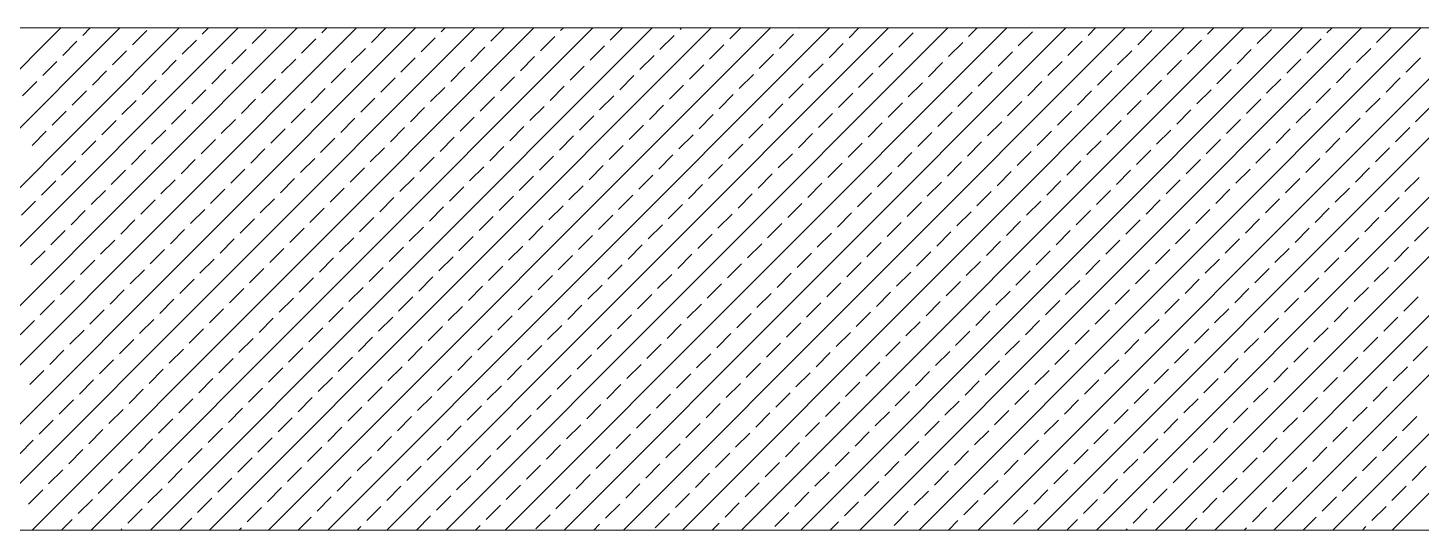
# Model space of a CAD drawing. Header units: millimetres. Extents: x -16104 to 67872, y -88009 to 12107.
# Drawn here: x 1144.67 to 1165.49, y 10338.74 to 10346.24 of the extents above; entities that cross this region are included whole.
import ezdxf

# ---------------------------------------------------------------- set-up
doc = ezdxf.new("R2010")
doc.units = ezdxf.units.MM
doc.layers.get('0').update_dxf_attribs({"color": 241})
doc.layers.add('TARAMA', color=8, linetype='Continuous', lineweight=15)

# ---------------------------------------------------------------- blocks, each defined once
blk = doc.blocks.new('UYH')
at = {"layer": 'TARAMA'}
for p, q in [((63512.397, 3034.969), (64576.897, 3034.969)), ((63702.871, 3004.969), (63732.871, 3034.969)), ((63706.407, 3004.969), (63736.407, 3034.969)), ((63709.942, 3004.969), (63739.942, 3034.969)), ((63713.478, 3004.969), (63743.478, 3034.969)), ((63717.013, 3004.969), (63747.013, 3034.969)), ((63720.549, 3004.969), (63750.549, 3034.969)), ((63724.084, 3004.969), (63754.084, 3034.969)), ((63727.62, 3004.969), (63757.62, 3034.969)), ((63731.155, 3004.969), (63761.155, 3034.969)), ((63734.192, 3034.524), (63734.636, 3034.969)), ((63734.691, 3004.969), (63764.691, 3034.969)), ((63738.227, 3004.969), (63768.227, 3034.969)), ((63741.334, 3034.595), (63741.707, 3034.969)), ((63741.762, 3004.969), (63771.762, 3034.969)), ((63745.298, 3004.969), (63775.298, 3034.969)), ((63748.475, 3034.666), (63748.778, 3034.969)), ((63748.833, 3004.969), (63778.833, 3034.969)), ((63752.369, 3004.969), (63782.369, 3034.969)), ((63755.617, 3034.737), (63755.849, 3034.969)), ((63755.904, 3004.969), (63785.904, 3034.969)), ((63758.587, 3034.171), (63759.385, 3034.969)), ((63759.44, 3004.969), (63789.44, 3034.969)), ((63762.759, 3034.807), (63762.92, 3034.969)), ((63762.975, 3004.969), (63792.975, 3034.969)), ((63765.729, 3034.242), (63766.456, 3034.969)), ((63766.511, 3004.969), (63796.511, 3034.969)), ((63769.901, 3034.878), (63769.992, 3034.969)), ((63770.046, 3004.969), (63800.046, 3034.969)), ((63772.871, 3034.312), (63773.527, 3034.969)), ((63773.582, 3004.969), (63803.582, 3034.969)), ((63777.043, 3034.949), (63777.063, 3034.969)), ((63777.117, 3004.969), (63807.117, 3034.969)), ((63780.012, 3034.383), (63780.598, 3034.969)), ((63780.653, 3004.969), (63810.653, 3034.969)), ((63784.188, 3004.969), (63814.188, 3034.969)), ((63787.154, 3034.454), (63787.669, 3034.969)), ((63787.724, 3004.969), (63817.724, 3034.969)), ((63791.26, 3004.969), (63821.26, 3034.969)), ((63794.296, 3034.524), (63794.74, 3034.969)), ((63794.795, 3004.969), (63824.795, 3034.969)), ((63798.331, 3004.969), (63828.331, 3034.969)), ((63801.438, 3034.595), (63801.811, 3034.969)), ((63801.866, 3004.969), (63831.866, 3034.969)), ((63805.402, 3004.969), (63835.402, 3034.969)), ((63808.58, 3034.666), (63808.882, 3034.969)), ((63808.937, 3004.969), (63838.937, 3034.969)), ((63812.473, 3004.969), (63842.473, 3034.969)), ((63732.99, 3033.322), (63733.838, 3034.171)), ((63737.162, 3033.959), (63738.01, 3034.807)), ((63740.132, 3033.393), (63740.98, 3034.242)), ((63744.304, 3034.03), (63745.152, 3034.878)), ((63747.273, 3033.464), (63748.122, 3034.312)), ((63751.445, 3034.1), (63752.294, 3034.949)), ((63754.415, 3033.535), (63755.264, 3034.383)), ((63761.557, 3033.605), (63762.405, 3034.454)), ((63768.699, 3033.676), (63769.547, 3034.524)), ((63775.84, 3033.747), (63776.689, 3034.595)), ((63782.982, 3033.817), (63783.831, 3034.666)), ((63790.124, 3033.888), (63790.973, 3034.737)), ((63793.094, 3033.322), (63793.942, 3034.171)), ((63797.266, 3033.959), (63798.114, 3034.807)), ((63800.236, 3033.393), (63801.084, 3034.242)), ((63804.408, 3034.03), (63805.256, 3034.878)), ((63807.377, 3033.464), (63808.226, 3034.312)), ((63811.549, 3034.1), (63812.398, 3034.949)), ((63735.96, 3032.757), (63736.808, 3033.605)), ((63743.101, 3032.827), (63743.95, 3033.676)), ((63750.243, 3032.898), (63751.092, 3033.747)), ((63757.385, 3032.969), (63758.234, 3033.817)), ((63764.527, 3033.04), (63765.375, 3033.888)), ((63767.497, 3032.474), (63768.345, 3033.322)), ((63771.669, 3033.11), (63772.517, 3033.959)), ((63774.638, 3032.545), (63775.487, 3033.393)), ((63778.81, 3033.181), (63779.659, 3034.03)), ((63781.78, 3032.615), (63782.629, 3033.464)), ((63785.952, 3033.252), (63786.801, 3034.1)), ((63788.922, 3032.686), (63789.771, 3033.535)), ((63796.064, 3032.757), (63796.912, 3033.605)), ((63803.206, 3032.827), (63804.054, 3033.676)), ((63810.347, 3032.898), (63811.196, 3033.747)), ((63731.788, 3032.12), (63732.636, 3032.969)), ((63738.93, 3032.191), (63739.778, 3033.04)), ((63741.899, 3031.625), (63742.748, 3032.474)), ((63746.071, 3032.262), (63746.92, 3033.11)), ((63749.041, 3031.696), (63749.89, 3032.545)), ((63753.213, 3032.332), (63754.062, 3033.181)), ((63756.183, 3031.767), (63757.031, 3032.615)), ((63760.355, 3032.403), (63761.203, 3033.252)), ((63763.325, 3031.837), (63764.173, 3032.686)), ((63770.466, 3031.908), (63771.315, 3032.757)), ((63777.608, 3031.979), (63778.457, 3032.827)), ((63784.75, 3032.05), (63785.599, 3032.898)), ((63791.892, 3032.12), (63792.74, 3032.969)), ((63799.034, 3032.191), (63799.882, 3033.04)), ((63802.003, 3031.625), (63802.852, 3032.474)), ((63806.175, 3032.262), (63807.024, 3033.11)), ((63809.145, 3031.696), (63809.994, 3032.545)), ((63813.317, 3032.332), (63814.166, 3033.181)), ((63730.586, 3030.918), (63731.434, 3031.767)), ((63734.758, 3031.555), (63735.606, 3032.403)), ((63737.727, 3030.989), (63738.576, 3031.837)), ((63744.869, 3031.06), (63745.718, 3031.908)), ((63752.011, 3031.13), (63752.86, 3031.979)), ((63759.153, 3031.201), (63760.001, 3032.05)), ((63766.295, 3031.272), (63767.143, 3032.12)), ((63773.436, 3031.343), (63774.285, 3032.191)), ((63776.406, 3030.777), (63777.255, 3031.625)), ((63780.578, 3031.413), (63781.427, 3032.262)), ((63783.548, 3030.848), (63784.396, 3031.696)), ((63787.72, 3031.484), (63788.568, 3032.332)), ((63790.69, 3030.918), (63791.538, 3031.767)), ((63794.862, 3031.555), (63795.71, 3032.403)), ((63797.832, 3030.989), (63798.68, 3031.837)), ((63804.973, 3031.06), (63805.822, 3031.908)), ((63812.115, 3031.13), (63812.964, 3031.979)), ((63733.556, 3030.353), (63734.404, 3031.201)), ((63740.697, 3030.423), (63741.546, 3031.272)), ((63747.839, 3030.494), (63748.688, 3031.343)), ((63754.981, 3030.565), (63755.829, 3031.413)), ((63757.951, 3029.999), (63758.799, 3030.848)), ((63762.123, 3030.635), (63762.971, 3031.484)), ((63765.092, 3030.07), (63765.941, 3030.918)), ((63769.264, 3030.706), (63770.113, 3031.555)), ((63772.234, 3030.14), (63773.083, 3030.989)), ((63779.376, 3030.211), (63780.225, 3031.06)), ((63786.518, 3030.282), (63787.366, 3031.13)), ((63793.66, 3030.353), (63794.508, 3031.201)), ((63800.801, 3030.423), (63801.65, 3031.272)), ((63807.943, 3030.494), (63808.792, 3031.343)), ((63732.353, 3029.15), (63733.202, 3029.999)), ((63736.525, 3029.787), (63737.374, 3030.635)), ((63739.495, 3029.221), (63740.344, 3030.07)), ((63743.667, 3029.858), (63744.516, 3030.706)), ((63746.637, 3029.292), (63747.486, 3030.14)), ((63750.809, 3029.928), (63751.657, 3030.777)), ((63753.779, 3029.363), (63754.627, 3030.211)), ((63760.921, 3029.433), (63761.769, 3030.282)), ((63768.062, 3029.504), (63768.911, 3030.353)), ((63775.204, 3029.575), (63776.053, 3030.423)), ((63782.346, 3029.645), (63783.194, 3030.494)), ((63789.488, 3029.716), (63790.336, 3030.565)), ((63792.458, 3029.15), (63793.306, 3029.999)), ((63796.629, 3029.787), (63797.478, 3030.635)), ((63799.599, 3029.221), (63800.448, 3030.07)), ((63803.771, 3029.858), (63804.62, 3030.706)), ((63806.741, 3029.292), (63807.59, 3030.14)), ((63810.913, 3029.928), (63811.762, 3030.777)), ((63813.883, 3029.363), (63814.731, 3030.211)), ((63735.323, 3028.585), (63736.172, 3029.433)), ((63742.465, 3028.655), (63743.314, 3029.504)), ((63749.607, 3028.726), (63750.455, 3029.575)), ((63756.749, 3028.797), (63757.597, 3029.645)), ((63763.89, 3028.868), (63764.739, 3029.716)), ((63766.86, 3028.302), (63767.709, 3029.15)), ((63771.032, 3028.938), (63771.881, 3029.787)), ((63774.002, 3028.373), (63774.851, 3029.221)), ((63778.174, 3029.009), (63779.022, 3029.858)), ((63781.144, 3028.443), (63781.992, 3029.292)), ((63785.316, 3029.08), (63786.164, 3029.928)), ((63788.286, 3028.514), (63789.134, 3029.363)), ((63795.427, 3028.585), (63796.276, 3029.433)), ((63802.569, 3028.655), (63803.418, 3029.504)), ((63809.711, 3028.726), (63810.559, 3029.575)), ((63731.151, 3027.948), (63732, 3028.797)), ((63738.293, 3028.019), (63739.142, 3028.868)), ((63741.263, 3027.453), (63742.112, 3028.302)), ((63745.435, 3028.09), (63746.283, 3028.938)), ((63748.405, 3027.524), (63749.253, 3028.373)), ((63752.577, 3028.161), (63753.425, 3029.009)), ((63755.547, 3027.595), (63756.395, 3028.443)), ((63759.718, 3028.231), (63760.567, 3029.08)), ((63762.688, 3027.666), (63763.537, 3028.514)), ((63769.83, 3027.736), (63770.679, 3028.585)), ((63776.972, 3027.807), (63777.82, 3028.655)), ((63784.114, 3027.878), (63784.962, 3028.726)), ((63791.255, 3027.948), (63792.104, 3028.797)), ((63798.397, 3028.019), (63799.246, 3028.868)), ((63801.367, 3027.453), (63802.216, 3028.302)), ((63805.539, 3028.09), (63806.388, 3028.938)), ((63808.509, 3027.524), (63809.357, 3028.373)), ((63812.681, 3028.161), (63813.529, 3029.009)), ((63734.121, 3027.383), (63734.97, 3028.231)), ((63737.091, 3026.817), (63737.94, 3027.666)), ((63744.233, 3026.888), (63745.081, 3027.736)), ((63751.375, 3026.958), (63752.223, 3027.807)), ((63758.516, 3027.029), (63759.365, 3027.878)), ((63765.658, 3027.1), (63766.507, 3027.948)), ((63772.8, 3027.171), (63773.648, 3028.019)), ((63779.942, 3027.241), (63780.79, 3028.09)), ((63782.912, 3026.676), (63783.76, 3027.524)), ((63787.083, 3027.312), (63787.932, 3028.161)), ((63790.053, 3026.746), (63790.902, 3027.595)), ((63794.225, 3027.383), (63795.074, 3028.231)), ((63797.195, 3026.817), (63798.044, 3027.666)), ((63804.337, 3026.888), (63805.185, 3027.736)), ((63811.479, 3026.958), (63812.327, 3027.807)), ((63732.919, 3026.181), (63733.768, 3027.029)), ((63740.061, 3026.251), (63740.909, 3027.1)), ((63747.203, 3026.322), (63748.051, 3027.171)), ((63754.344, 3026.393), (63755.193, 3027.241)), ((63757.314, 3025.827), (63758.163, 3026.676)), ((63761.486, 3026.463), (63762.335, 3027.312)), ((63764.456, 3025.898), (63765.305, 3026.746)), ((63768.628, 3026.534), (63769.477, 3027.383)), ((63771.598, 3025.968), (63772.446, 3026.817)), ((63775.77, 3026.605), (63776.618, 3027.453)), ((63778.74, 3026.039), (63779.588, 3026.888)), ((63785.881, 3026.11), (63786.73, 3026.958)), ((63793.023, 3026.181), (63793.872, 3027.029)), ((63800.165, 3026.251), (63801.014, 3027.1)), ((63807.307, 3026.322), (63808.155, 3027.171)), ((63731.717, 3024.979), (63732.566, 3025.827)), ((63735.889, 3025.615), (63736.737, 3026.463)), ((63738.859, 3025.049), (63739.707, 3025.898)), ((63743.031, 3025.686), (63743.879, 3026.534)), ((63746.001, 3025.12), (63746.849, 3025.968)), ((63750.173, 3025.756), (63751.021, 3026.605)), ((63753.142, 3025.191), (63753.991, 3026.039)), ((63760.284, 3025.261), (63761.133, 3026.11)), ((63767.426, 3025.332), (63768.274, 3026.181)), ((63774.568, 3025.403), (63775.416, 3026.251)), ((63781.709, 3025.474), (63782.558, 3026.322)), ((63788.851, 3025.544), (63789.7, 3026.393)), ((63791.821, 3024.979), (63792.67, 3025.827)), ((63795.993, 3025.615), (63796.842, 3026.463)), ((63798.963, 3025.049), (63799.811, 3025.898)), ((63803.135, 3025.686), (63803.983, 3026.534)), ((63806.105, 3025.12), (63806.953, 3025.968)), ((63810.277, 3025.756), (63811.125, 3026.605)), ((63813.246, 3025.191), (63814.095, 3026.039)), ((63734.687, 3024.413), (63735.535, 3025.261)), ((63741.829, 3024.484), (63742.677, 3025.332)), ((63748.97, 3024.554), (63749.819, 3025.403)), ((63756.112, 3024.625), (63756.961, 3025.474)), ((63763.254, 3024.696), (63764.103, 3025.544)), ((63766.224, 3024.13), (63767.072, 3024.979)), ((63770.396, 3024.766), (63771.244, 3025.615)), ((63773.366, 3024.201), (63774.214, 3025.049)), ((63777.538, 3024.837), (63778.386, 3025.686)), ((63780.507, 3024.271), (63781.356, 3025.12)), ((63784.679, 3024.908), (63785.528, 3025.756)), ((63787.649, 3024.342), (63788.498, 3025.191)), ((63794.791, 3024.413), (63795.639, 3025.261)), ((63801.933, 3024.484), (63802.781, 3025.332)), ((63809.075, 3024.554), (63809.923, 3025.403)), ((63730.515, 3023.776), (63731.363, 3024.625)), ((63737.657, 3023.847), (63738.505, 3024.696)), ((63740.627, 3023.281), (63741.475, 3024.13)), ((63744.799, 3023.918), (63745.647, 3024.766)), ((63747.768, 3023.352), (63748.617, 3024.201)), ((63751.94, 3023.989), (63752.789, 3024.837)), ((63754.91, 3023.423), (63755.759, 3024.271)), ((63759.082, 3024.059), (63759.931, 3024.908)), ((63762.052, 3023.494), (63762.9, 3024.342)), ((63769.194, 3023.564), (63770.042, 3024.413)), ((63776.335, 3023.635), (63777.184, 3024.484)), ((63783.477, 3023.706), (63784.326, 3024.554)), ((63790.619, 3023.776), (63791.468, 3024.625)), ((63797.761, 3023.847), (63798.609, 3024.696)), ((63800.731, 3023.281), (63801.579, 3024.13)), ((63804.903, 3023.918), (63805.751, 3024.766)), ((63807.872, 3023.352), (63808.721, 3024.201)), ((63812.044, 3023.989), (63812.893, 3024.837)), ((63733.485, 3023.211), (63734.333, 3024.059)), ((63736.455, 3022.645), (63737.303, 3023.494)), ((63743.596, 3022.716), (63744.445, 3023.564)), ((63750.738, 3022.787), (63751.587, 3023.635)), ((63757.88, 3022.857), (63758.729, 3023.706)), ((63765.022, 3022.928), (63765.87, 3023.776)), ((63772.164, 3022.999), (63773.012, 3023.847)), ((63779.305, 3023.069), (63780.154, 3023.918)), ((63782.275, 3022.504), (63783.124, 3023.352)), ((63786.447, 3023.14), (63787.296, 3023.989)), ((63789.417, 3022.574), (63790.265, 3023.423)), ((63793.589, 3023.211), (63794.437, 3024.059)), ((63796.559, 3022.645), (63797.407, 3023.494)), ((63803.701, 3022.716), (63804.549, 3023.564)), ((63810.842, 3022.787), (63811.691, 3023.635)), ((63732.283, 3022.009), (63733.131, 3022.857)), ((63739.424, 3022.079), (63740.273, 3022.928)), ((63746.566, 3022.15), (63747.415, 3022.999)), ((63753.708, 3022.221), (63754.557, 3023.069)), ((63756.678, 3021.655), (63757.526, 3022.504)), ((63760.85, 3022.292), (63761.698, 3023.14)), ((63763.82, 3021.726), (63764.668, 3022.574)), ((63767.992, 3022.362), (63768.84, 3023.211)), ((63770.961, 3021.797), (63771.81, 3022.645)), ((63775.133, 3022.433), (63775.982, 3023.281)), ((63778.103, 3021.867), (63778.952, 3022.716)), ((63785.245, 3021.938), (63786.094, 3022.787)), ((63792.387, 3022.009), (63793.235, 3022.857)), ((63799.529, 3022.079), (63800.377, 3022.928)), ((63806.67, 3022.15), (63807.519, 3022.999)), ((63813.812, 3022.221), (63814.661, 3023.069)), ((63731.081, 3020.807), (63731.929, 3021.655)), ((63735.253, 3021.443), (63736.101, 3022.292)), ((63738.222, 3020.877), (63739.071, 3021.726)), ((63742.394, 3021.514), (63743.243, 3022.362)), ((63745.364, 3020.948), (63746.213, 3021.797)), ((63749.536, 3021.584), (63750.385, 3022.433)), ((63752.506, 3021.019), (63753.355, 3021.867)), ((63759.648, 3021.089), (63760.496, 3021.938)), ((63766.79, 3021.16), (63767.638, 3022.009)), ((63773.931, 3021.231), (63774.78, 3022.079)), ((63781.073, 3021.302), (63781.922, 3022.15)), ((63788.215, 3021.372), (63789.063, 3022.221)), ((63791.185, 3020.807), (63792.033, 3021.655)), ((63795.357, 3021.443), (63796.205, 3022.292)), ((63798.326, 3020.877), (63799.175, 3021.726)), ((63802.498, 3021.514), (63803.347, 3022.362)), ((63805.468, 3020.948), (63806.317, 3021.797)), ((63809.64, 3021.584), (63810.489, 3022.433)), ((63812.61, 3021.019), (63813.459, 3021.867)), ((63734.05, 3020.241), (63734.899, 3021.089)), ((63741.192, 3020.312), (63742.041, 3021.16)), ((63748.334, 3020.382), (63749.183, 3021.231)), ((63755.476, 3020.453), (63756.324, 3021.302)), ((63762.618, 3020.524), (63763.466, 3021.372)), ((63765.587, 3019.958), (63766.436, 3020.807)), ((63769.759, 3020.594), (63770.608, 3021.443)), ((63772.729, 3020.029), (63773.578, 3020.877)), ((63776.901, 3020.665), (63777.75, 3021.514)), ((63779.871, 3020.1), (63780.72, 3020.948)), ((63784.043, 3020.736), (63784.891, 3021.584)), ((63787.013, 3020.17), (63787.861, 3021.019)), ((63794.155, 3020.241), (63795.003, 3021.089)), ((63801.296, 3020.312), (63802.145, 3021.16)), ((63808.438, 3020.382), (63809.287, 3021.231)), ((63737.02, 3019.675), (63737.869, 3020.524)), ((63744.162, 3019.746), (63745.011, 3020.594)), ((63747.132, 3019.18), (63747.98, 3020.029)), ((63751.304, 3019.817), (63752.152, 3020.665)), ((63754.274, 3019.251), (63755.122, 3020.1)), ((63758.446, 3019.887), (63759.294, 3020.736)), ((63761.416, 3019.322), (63762.264, 3020.17)), ((63768.557, 3019.392), (63769.406, 3020.241)), ((63775.699, 3019.463), (63776.548, 3020.312)), ((63782.841, 3019.534), (63783.689, 3020.382)), ((63789.983, 3019.605), (63790.831, 3020.453)), ((63797.124, 3019.675), (63797.973, 3020.524)), ((63804.266, 3019.746), (63805.115, 3020.594)), ((63807.236, 3019.18), (63808.085, 3020.029)), ((63811.408, 3019.817), (63812.256, 3020.665)), ((63732.848, 3019.039), (63733.697, 3019.887)), ((63735.818, 3018.473), (63736.667, 3019.322)), ((63739.99, 3019.11), (63740.839, 3019.958)), ((63742.96, 3018.544), (63743.809, 3019.392)), ((63750.102, 3018.615), (63750.95, 3019.463)), ((63757.244, 3018.685), (63758.092, 3019.534)), ((63764.385, 3018.756), (63765.234, 3019.605)), ((63771.527, 3018.827), (63772.376, 3019.675)), ((63778.669, 3018.897), (63779.517, 3019.746)), ((63781.639, 3018.332), (63782.487, 3019.18)), ((63785.811, 3018.968), (63786.659, 3019.817)), ((63788.781, 3018.402), (63789.629, 3019.251)), ((63792.952, 3019.039), (63793.801, 3019.887)), ((63795.922, 3018.473), (63796.771, 3019.322)), ((63800.094, 3019.11), (63800.943, 3019.958)), ((63803.064, 3018.544), (63803.913, 3019.392)), ((63810.206, 3018.615), (63811.054, 3019.463)), ((63731.646, 3017.837), (63732.495, 3018.685)), ((63738.788, 3017.907), (63739.637, 3018.756)), ((63745.93, 3017.978), (63746.778, 3018.827)), ((63753.072, 3018.049), (63753.92, 3018.897)), ((63756.042, 3017.483), (63756.89, 3018.332)), ((63760.213, 3018.12), (63761.062, 3018.968)), ((63763.183, 3017.554), (63764.032, 3018.402)), ((63767.355, 3018.19), (63768.204, 3019.039)), ((63770.325, 3017.625), (63771.174, 3018.473)), ((63774.497, 3018.261), (63775.346, 3019.11)), ((63777.467, 3017.695), (63778.315, 3018.544)), ((63784.609, 3017.766), (63785.457, 3018.615)), ((63791.75, 3017.837), (63792.599, 3018.685)), ((63798.892, 3017.907), (63799.741, 3018.756)), ((63806.034, 3017.978), (63806.882, 3018.827)), ((63813.176, 3018.049), (63814.024, 3018.897)), ((63730.444, 3016.635), (63731.293, 3017.483)), ((63734.616, 3017.271), (63735.465, 3018.12)), ((63737.586, 3016.705), (63738.435, 3017.554)), ((63741.758, 3017.342), (63742.606, 3018.19)), ((63744.728, 3016.776), (63745.576, 3017.625)), ((63748.9, 3017.412), (63749.748, 3018.261)), ((63751.87, 3016.847), (63752.718, 3017.695)), ((63759.011, 3016.918), (63759.86, 3017.766)), ((63766.153, 3016.988), (63767.002, 3017.837)), ((63773.295, 3017.059), (63774.143, 3017.907)), ((63780.437, 3017.13), (63781.285, 3017.978)), ((63787.578, 3017.2), (63788.427, 3018.049)), ((63790.548, 3016.635), (63791.397, 3017.483)), ((63794.72, 3017.271), (63795.569, 3018.12)), ((63797.69, 3016.705), (63798.539, 3017.554)), ((63801.862, 3017.342), (63802.711, 3018.19)), ((63804.832, 3016.776), (63805.68, 3017.625)), ((63809.004, 3017.412), (63809.852, 3018.261)), ((63811.974, 3016.847), (63812.822, 3017.695)), ((63733.414, 3016.069), (63734.263, 3016.918)), ((63740.556, 3016.14), (63741.404, 3016.988)), ((63747.698, 3016.21), (63748.546, 3017.059)), ((63754.839, 3016.281), (63755.688, 3017.13)), ((63761.981, 3016.352), (63762.83, 3017.2)), ((63764.951, 3015.786), (63765.8, 3016.635)), ((63769.123, 3016.423), (63769.972, 3017.271)), ((63772.093, 3015.857), (63772.941, 3016.705)), ((63776.265, 3016.493), (63777.113, 3017.342)), ((63779.235, 3015.928), (63780.083, 3016.776)), ((63783.407, 3016.564), (63784.255, 3017.412)), ((63786.376, 3015.998), (63787.225, 3016.847)), ((63793.518, 3016.069), (63794.367, 3016.918)), ((63800.66, 3016.14), (63801.508, 3016.988)), ((63807.802, 3016.21), (63808.65, 3017.059)), ((63736.384, 3015.503), (63737.232, 3016.352)), ((63743.526, 3015.574), (63744.374, 3016.423)), ((63746.496, 3015.008), (63747.344, 3015.857)), ((63750.667, 3015.645), (63751.516, 3016.493)), ((63753.637, 3015.079), (63754.486, 3015.928)), ((63757.809, 3015.715), (63758.658, 3016.564)), ((63760.779, 3015.15), (63761.628, 3015.998)), ((63767.921, 3015.22), (63768.769, 3016.069)), ((63775.063, 3015.291), (63775.911, 3016.14)), ((63782.204, 3015.362), (63783.053, 3016.21)), ((63789.346, 3015.433), (63790.195, 3016.281)), ((63796.488, 3015.503), (63797.337, 3016.352)), ((63803.63, 3015.574), (63804.478, 3016.423)), ((63806.6, 3015.008), (63807.448, 3015.857)), ((63810.772, 3015.645), (63811.62, 3016.493)), ((63813.741, 3015.079), (63814.59, 3015.928)), ((63732.212, 3014.867), (63733.061, 3015.715)), ((63735.182, 3014.301), (63736.03, 3015.15)), ((63739.354, 3014.938), (63740.202, 3015.786)), ((63742.324, 3014.372), (63743.172, 3015.22)), ((63749.465, 3014.443), (63750.314, 3015.291)), ((63756.607, 3014.513), (63757.456, 3015.362)), ((63763.749, 3014.584), (63764.598, 3015.433)), ((63770.891, 3014.655), (63771.739, 3015.503)), ((63778.033, 3014.725), (63778.881, 3015.574)), ((63781.002, 3014.16), (63781.851, 3015.008)), ((63785.174, 3014.796), (63786.023, 3015.645)), ((63788.144, 3014.231), (63788.993, 3015.079)), ((63792.316, 3014.867), (63793.165, 3015.715)), ((63795.286, 3014.301), (63796.134, 3015.15)), ((63799.458, 3014.938), (63800.306, 3015.786)), ((63802.428, 3014.372), (63803.276, 3015.22)), ((63809.569, 3014.443), (63810.418, 3015.291)), ((63731.01, 3013.665), (63731.858, 3014.513)), ((63738.152, 3013.736), (63739, 3014.584)), ((63745.293, 3013.806), (63746.142, 3014.655)), ((63752.435, 3013.877), (63753.284, 3014.725)), ((63755.405, 3013.311), (63756.254, 3014.16)), ((63759.577, 3013.948), (63760.426, 3014.796)), ((63762.547, 3013.382), (63763.395, 3014.231)), ((63766.719, 3014.018), (63767.567, 3014.867)), ((63769.689, 3013.453), (63770.537, 3014.301)), ((63773.861, 3014.089), (63774.709, 3014.938)), ((63776.83, 3013.523), (63777.679, 3014.372)), ((63783.972, 3013.594), (63784.821, 3014.443)), ((63791.114, 3013.665), (63791.963, 3014.513)), ((63798.256, 3013.736), (63799.104, 3014.584)), ((63805.398, 3013.806), (63806.246, 3014.655)), ((63812.539, 3013.877), (63813.388, 3014.725)), ((63733.98, 3013.099), (63734.828, 3013.948)), ((63736.95, 3012.533), (63737.798, 3013.382)), ((63741.122, 3013.17), (63741.97, 3014.018)), ((63744.091, 3012.604), (63744.94, 3013.453)), ((63748.263, 3013.241), (63749.112, 3014.089)), ((63751.233, 3012.675), (63752.082, 3013.523)), ((63758.375, 3012.746), (63759.223, 3013.594)), ((63765.517, 3012.816), (63766.365, 3013.665)), ((63772.659, 3012.887), (63773.507, 3013.736)), ((63779.8, 3012.958), (63780.649, 3013.806)), ((63786.942, 3013.028), (63787.791, 3013.877)), ((63789.912, 3012.463), (63790.76, 3013.311)), ((63794.084, 3013.099), (63794.932, 3013.948)), ((63797.054, 3012.533), (63797.902, 3013.382)), ((63801.226, 3013.17), (63802.074, 3014.018)), ((63804.195, 3012.604), (63805.044, 3013.453)), ((63808.367, 3013.241), (63809.216, 3014.089)), ((63811.337, 3012.675), (63812.186, 3013.523)), ((63732.778, 3011.897), (63733.626, 3012.746)), ((63739.919, 3011.968), (63740.768, 3012.816)), ((63747.061, 3012.038), (63747.91, 3012.887)), ((63754.203, 3012.109), (63755.052, 3012.958)), ((63761.345, 3012.18), (63762.193, 3013.028)), ((63768.487, 3012.251), (63769.335, 3013.099)), ((63771.456, 3011.685), (63772.305, 3012.533)), ((63775.628, 3012.321), (63776.477, 3013.17)), ((63778.598, 3011.756), (63779.447, 3012.604)), ((63782.77, 3012.392), (63783.619, 3013.241)), ((63785.74, 3011.826), (63786.589, 3012.675)), ((63792.882, 3011.897), (63793.73, 3012.746)), ((63800.024, 3011.968), (63800.872, 3012.816)), ((63807.165, 3012.038), (63808.014, 3012.887)), ((63735.748, 3011.331), (63736.596, 3012.18)), ((63742.889, 3011.402), (63743.738, 3012.251)), ((63745.859, 3010.836), (63746.708, 3011.685)), ((63750.031, 3011.473), (63750.88, 3012.321)), ((63753.001, 3010.907), (63753.849, 3011.756)), ((63757.173, 3011.544), (63758.021, 3012.392)), ((63760.143, 3010.978), (63760.991, 3011.826)), ((63764.315, 3011.614), (63765.163, 3012.463)), ((63767.285, 3011.049), (63768.133, 3011.897)), ((63774.426, 3011.119), (63775.275, 3011.968)), ((63781.568, 3011.19), (63782.417, 3012.038)), ((63788.71, 3011.261), (63789.558, 3012.109)), ((63795.852, 3011.331), (63796.7, 3012.18)), ((63802.993, 3011.402), (63803.842, 3012.251)), ((63805.963, 3010.836), (63806.812, 3011.685)), ((63810.135, 3011.473), (63810.984, 3012.321)), ((63813.105, 3010.907), (63813.954, 3011.756)), ((63731.576, 3010.695), (63732.424, 3011.544)), ((63734.545, 3010.129), (63735.394, 3010.978)), ((63738.717, 3010.766), (63739.566, 3011.614)), ((63741.687, 3010.2), (63742.536, 3011.049)), ((63748.829, 3010.271), (63749.678, 3011.119)), ((63755.971, 3010.341), (63756.819, 3011.19)), ((63763.113, 3010.412), (63763.961, 3011.261)), ((63770.254, 3010.483), (63771.103, 3011.331)), ((63777.396, 3010.554), (63778.245, 3011.402)), ((63780.366, 3009.988), (63781.215, 3010.836)), ((63784.538, 3010.624), (63785.386, 3011.473)), ((63787.508, 3010.059), (63788.356, 3010.907)), ((63791.68, 3010.695), (63792.528, 3011.544)), ((63794.65, 3010.129), (63795.498, 3010.978)), ((63798.821, 3010.766), (63799.67, 3011.614)), ((63801.791, 3010.2), (63802.64, 3011.049)), ((63808.933, 3010.271), (63809.782, 3011.119)), ((63730.374, 3009.493), (63731.222, 3010.341)), ((63737.515, 3009.564), (63738.364, 3010.412)), ((63744.657, 3009.634), (63745.506, 3010.483)), ((63751.799, 3009.705), (63752.647, 3010.554)), ((63754.769, 3009.139), (63755.617, 3009.988)), ((63758.941, 3009.776), (63759.789, 3010.624)), ((63761.91, 3009.21), (63762.759, 3010.059)), ((63766.082, 3009.846), (63766.931, 3010.695)), ((63769.052, 3009.281), (63769.901, 3010.129)), ((63773.224, 3009.917), (63774.073, 3010.766)), ((63776.194, 3009.351), (63777.043, 3010.2)), ((63783.336, 3009.422), (63784.184, 3010.271)), ((63790.478, 3009.493), (63791.326, 3010.341)), ((63797.619, 3009.564), (63798.468, 3010.412)), ((63804.761, 3009.634), (63805.61, 3010.483)), ((63811.903, 3009.705), (63812.751, 3010.554)), ((63733.343, 3008.927), (63734.192, 3009.776)), ((63736.313, 3008.362), (63737.162, 3009.21)), ((63740.485, 3008.998), (63741.334, 3009.846)), ((63743.455, 3008.432), (63744.304, 3009.281)), ((63747.627, 3009.069), (63748.475, 3009.917)), ((63750.597, 3008.503), (63751.445, 3009.351)), ((63757.739, 3008.574), (63758.587, 3009.422)), ((63764.88, 3008.644), (63765.729, 3009.493)), ((63772.022, 3008.715), (63772.871, 3009.564)), ((63779.164, 3008.786), (63780.012, 3009.634)), ((63786.306, 3008.857), (63787.154, 3009.705)), ((63789.276, 3008.291), (63790.124, 3009.139)), ((63793.447, 3008.927), (63794.296, 3009.776)), ((63796.417, 3008.362), (63797.266, 3009.21)), ((63800.589, 3008.998), (63801.438, 3009.846)), ((63803.559, 3008.432), (63804.408, 3009.281)), ((63807.731, 3009.069), (63808.58, 3009.917)), ((63810.701, 3008.503), (63811.549, 3009.351)), ((63732.141, 3007.725), (63732.99, 3008.574)), ((63739.283, 3007.796), (63740.132, 3008.644)), ((63746.425, 3007.867), (63747.273, 3008.715)), ((63753.567, 3007.937), (63754.415, 3008.786)), ((63760.708, 3008.008), (63761.557, 3008.857)), ((63767.85, 3008.079), (63768.699, 3008.927)), ((63770.82, 3007.513), (63771.669, 3008.362)), ((63774.992, 3008.149), (63775.84, 3008.998)), ((63777.962, 3007.584), (63778.81, 3008.432)), ((63782.134, 3008.22), (63782.982, 3009.069)), ((63785.104, 3007.654), (63785.952, 3008.503)), ((63792.245, 3007.725), (63793.094, 3008.574)), ((63799.387, 3007.796), (63800.236, 3008.644)), ((63806.529, 3007.867), (63807.377, 3008.715)), ((63813.671, 3007.937), (63814.519, 3008.786)), ((63735.111, 3007.159), (63735.96, 3008.008)), ((63742.253, 3007.23), (63743.101, 3008.079)), ((63745.223, 3006.664), (63746.071, 3007.513)), ((63749.395, 3007.301), (63750.243, 3008.149)), ((63752.365, 3006.735), (63753.213, 3007.584)), ((63756.536, 3007.372), (63757.385, 3008.22)), ((63759.506, 3006.806), (63760.355, 3007.654)), ((63763.678, 3007.442), (63764.527, 3008.291)), ((63766.648, 3006.877), (63767.497, 3007.725)), ((63773.79, 3006.947), (63774.638, 3007.796)), ((63780.932, 3007.018), (63781.78, 3007.867)), ((63788.073, 3007.089), (63788.922, 3007.937)), ((63795.215, 3007.159), (63796.064, 3008.008)), ((63802.357, 3007.23), (63803.206, 3008.079)), ((63805.327, 3006.664), (63806.175, 3007.513)), ((63809.499, 3007.301), (63810.347, 3008.149)), ((63812.469, 3006.735), (63813.317, 3007.584)), ((63730.939, 3006.523), (63731.788, 3007.372)), ((63733.909, 3005.957), (63734.758, 3006.806)), ((63738.081, 3006.594), (63738.93, 3007.442)), ((63741.051, 3006.028), (63741.899, 3006.877)), ((63748.193, 3006.099), (63749.041, 3006.947)), ((63755.334, 3006.169), (63756.183, 3007.018)), ((63762.476, 3006.24), (63763.325, 3007.089)), ((63769.618, 3006.311), (63770.466, 3007.159)), ((63776.76, 3006.382), (63777.608, 3007.23)), ((63779.73, 3005.816), (63780.578, 3006.664)), ((63783.902, 3006.452), (63784.75, 3007.301)), ((63786.871, 3005.887), (63787.72, 3006.735)), ((63791.043, 3006.523), (63791.892, 3007.372)), ((63794.013, 3005.957), (63794.862, 3006.806)), ((63798.185, 3006.594), (63799.034, 3007.442)), ((63801.155, 3006.028), (63802.003, 3006.877)), ((63808.297, 3006.099), (63809.145, 3006.947)), ((63736.879, 3005.392), (63737.727, 3006.24)), ((63744.021, 3005.462), (63744.869, 3006.311)), ((63751.162, 3005.533), (63752.011, 3006.382)), ((63754.134, 3004.969), (63754.981, 3005.816)), ((63758.304, 3005.604), (63759.153, 3006.452)), ((63761.274, 3005.038), (63762.123, 3005.887)), ((63765.446, 3005.675), (63766.295, 3006.523)), ((63768.416, 3005.109), (63769.264, 3005.957)), ((63772.588, 3005.745), (63773.436, 3006.594)), ((63775.558, 3005.18), (63776.406, 3006.028)), ((63782.699, 3005.25), (63783.548, 3006.099)), ((63789.841, 3005.321), (63790.69, 3006.169)), ((63796.983, 3005.392), (63797.832, 3006.24)), ((63804.125, 3005.462), (63804.973, 3006.311)), ((63811.267, 3005.533), (63812.115, 3006.382)), ((63512.397, 3004.969), (64576.897, 3004.969)), ((63732.92, 3004.969), (63733.556, 3005.604)), ((63736.456, 3004.969), (63736.525, 3005.038)), ((63739.992, 3004.969), (63740.697, 3005.675)), ((63743.527, 3004.969), (63743.667, 3005.109)), ((63747.063, 3004.969), (63747.839, 3005.745)), ((63750.598, 3004.969), (63750.809, 3005.18)), ((63757.669, 3004.969), (63757.951, 3005.25)), ((63764.74, 3004.969), (63765.092, 3005.321)), ((63771.811, 3004.969), (63772.234, 3005.392)), ((63778.882, 3004.969), (63779.376, 3005.462)), ((63785.953, 3004.969), (63786.518, 3005.533)), ((63793.025, 3004.969), (63793.66, 3005.604)), ((63796.56, 3004.969), (63796.629, 3005.038)), ((63800.096, 3004.969), (63800.801, 3005.675)), ((63803.631, 3004.969), (63803.771, 3005.109)), ((63807.167, 3004.969), (63807.943, 3005.745)), ((63810.702, 3004.969), (63810.913, 3005.18))]:
    blk.add_line(p, q, dxfattribs=at)

msp = doc.modelspace()

# ---------------------------------------------------------------- block references
at = {"xscale": 0.25, "yscale": 0.25, "zscale": 0.25}
msp.add_blockref('UYH', (-14788.059, 9587.5), dxfattribs=at)

doc.saveas('drawing.dxf')
